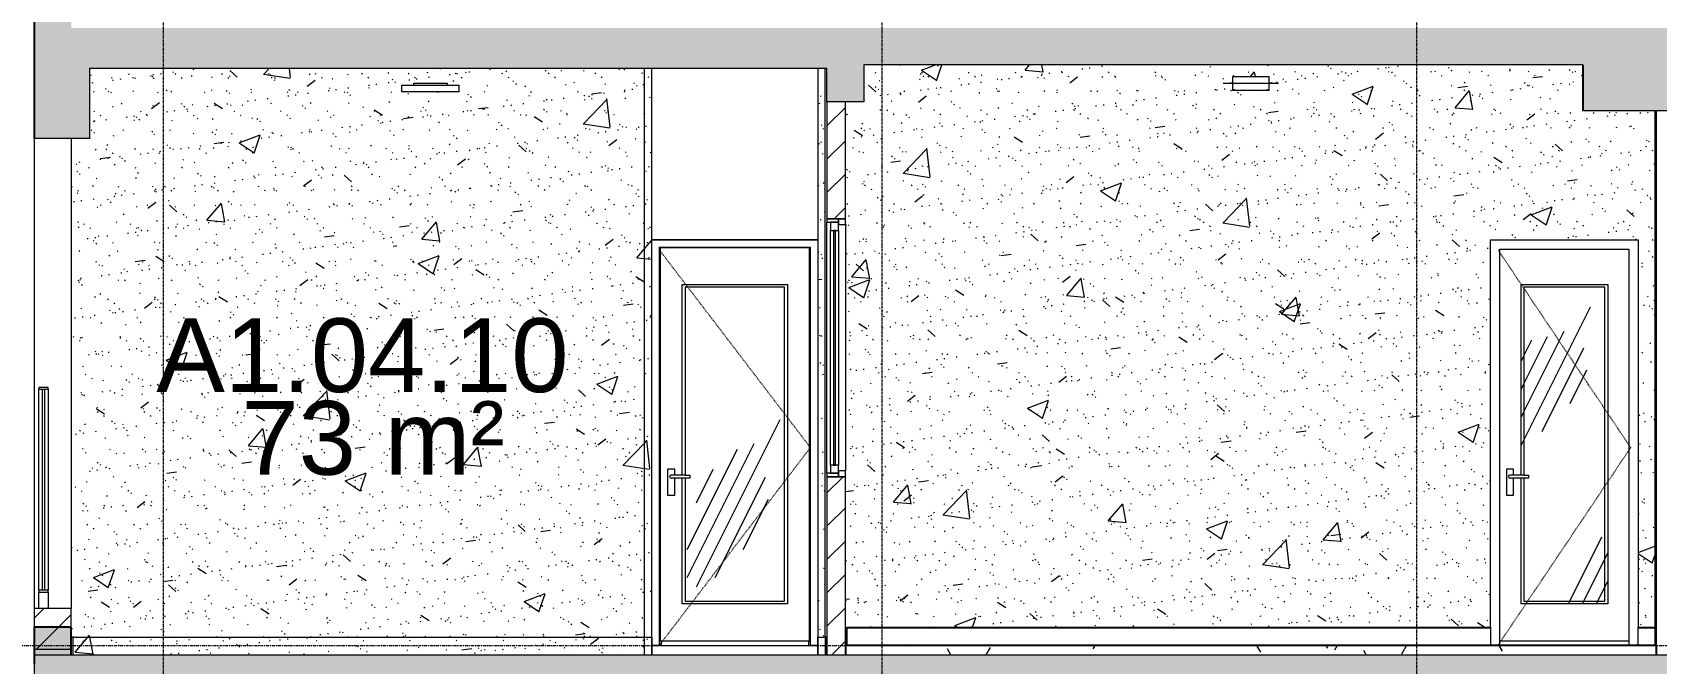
# Model space of a CAD drawing. Header units: millimetres. Extents: x 25061 to 259291, y -8723 to 35400.
# Drawn here: x 227800 to 236610, y 12302 to 15726 of the extents above; entities that cross this region are included whole.
import ezdxf

# ---------------------------------------------------------------- set-up
doc = ezdxf.new("R2010")
doc.units = ezdxf.units.MM
for name, pattern in [('Centre', [31.75, 6.35, -4.7625, 15.875, -4.7625]), ('Dash', [6.35, 3.175, -3.175]), ('Grid Line', [22.225, 12.7, -3.175, 3.175, -3.175])]:
    doc.linetypes.add(name, pattern=pattern)
for name, color, linetype, lineweight in [('0-2', 50, 'Continuous', 5), ('A-AREA-IDEN', 2, 'Continuous', 9), ('A-DETL-GENF-2', 7, 'Continuous', 9), ('A-DETL-GENF-HDLN-1', 7, 'Dash', 9), ('A-DETL-GENF-HDLN-2', 1, 'Continuous', 9), ('A-DETL-THIN', 151, 'Continuous', 9), ('A-DOOR', 31, 'Continuous', 9), ('A-DOOR-1', 7, 'Continuous', 9), ('A-FLOR-1', 10, 'Continuous', 25), ('A-FLOR-2', 7, 'Continuous', 9), ('A-FLOR-HRAL-1', 253, 'Continuous', 9), ('A-FLOR-LEVL-2', 51, 'Centre', 9), ('A-FLOR-PATT-1', 7, 'Continuous', 9), ('A-FLOR-PATT-4', 67, 'Continuous', 9), ('A-GLAZ', 151, 'Continuous', 9), ('A-GLAZ-3', 7, 'Continuous', 9), ('A-WALL-2', 250, 'Continuous', 18), ('A-WALL-3', 7, 'Continuous', 9), ('A-WALL-PATT-1', 7, 'Continuous', 9), ('A-WALL-PATT-2', 9, 'Continuous', 9), ('E-LITE-EQPM', 33, 'Continuous', 9), ('E-LITE-EQPM-1', 7, 'Continuous', 9), ('I-WALL-1', 250, 'Continuous', 18), ('I-WALL-2', 7, 'Continuous', 9), ('S-BEAM-1', 12, 'Continuous', 5), ('S-BEAM-2', 10, 'Continuous', 25), ('S-GRID-1', 1, 'Grid Line', 9)]:
    doc.layers.add(name, color=color, linetype=linetype, lineweight=lineweight)
doc.styles.add('Arial', font='arial.ttf', dxfattribs={"height": 400})
pattern_1 = [(45, (-80880.3, 14125), (-90.50967, 90.50967), [])]
pattern_2 = [(50, (-80880.3, 14125), (1165.978, -102.01), [121.92, -1341.12]), (355, (-80880.3, 14125), (-225.554, 1222.763), [97.536, -1072.896]), (100.451, (-80783.1, 14116.5), (940.433, 1120.746), [103.616, -1139.776]), (46.184, (-80880.3, 14450.1), (1734.906, -269.074), [182.88, -2011.68]), (96.636, (-80735.7, 14427.7), (1519.38, 1583.54), [155.42, -1709.665]), (351.184, (-80880.3, 14450.1), (1519.39, 1583.52), [146.3, -1609.34]), (21, (-80717.7, 14368.8), (970.332, -654.498), [121.92, -1341.12]), (326, (-80717.7, 14368.8), (395.533, 1178.804), [97.536, -1072.896]), (71.451, (-80636.9, 14314.3), (1365.87, 524.296), [103.616, -1139.776]), (37.5, (-80880.3, 14125), (19.767, 541.1527), [53.645, -1006.246, 53.645, -1035.507, -1076.96]), (37.5, (-80880.3, 14125), (19.767, 541.1527), [-2149.043, 53.645, -1023.315]), (7.5, (-80880.3, 14125), (427.646, 641.156), [53.645, -567.334, 53.645, -981.862, -410.464]), (7.5, (-80880.3, 14125), (427.646, 641.156), [-1656.486, 53.645, -356.82]), (327.5, (-81242.8, 14125), (867.782, -36.665), [53.645, -352.755, 53.645, -1214.323, -1682.496]), (327.5, (-81242.8, 14125), (867.782, -36.665), [-1674.368, 53.645, -1628.85]), (317.5, (-81405.4, 14125), (948.028, 162.731), [53.645, -474.675, 53.645, -788.416, -1194.816]), (317.5, (-81405.4, 14125), (948.028, 162.731), [-1370.38, 53.645, -1141.17])]
pattern_3 = [(37.5, (-80880.3, 14125), (-5.1206, 156.61216), [5.364, -118.181, 5.364, -132.812, -132.08]), (37.5, (-80880.3, 14125), (-5.1206, 156.61216), [-261.722, 5.364, -126.716]), (7.5, (-80880.3, 14125), (143.847, 229.3842), [5.364, -61.285, 5.364, -105.989, -42.672]), (7.5, (-80880.3, 14125), (143.847, 229.3842), [-178.003, 5.364, -37.308]), (327.5, (-80980.28, 14125), (253.1176, 0.4601), [5.364, -35.276, 5.364, -140.94, -191.008]), (327.5, (-80980.28, 14125), (253.1176, 0.4601), [-186.944, 5.364, -185.644]), (317.5, (-80980.28, 14125), (244.3381, 71.3376), [5.364, -14.956, 5.364, -90.546, -109.728]), (317.5, (-80980.28, 14125), (244.3381, 71.3376), [-116.23, 5.364, -104.364])]
pattern_4 = [(63.435, (-80677.1, 14226.6), (-817.87, 2453.59), [1016, -609.6, 1016, -609.6, -1292.49]), (63.435, (-80677.1, 14226.6), (-817.87, 2453.59), [-3251.2, 406.4, -886.09]), (63.435, (-80727.9, 14277.4), (-817.87, 2453.59), [812.8, -1016, 609.6, -609.6, -1495.69]), (63.435, (-80727.9, 14277.4), (-817.87, 2453.59), [-3048, 711.2, -784.49]), (63.435, (-80727.9, 14429.8), (-817.87, 2453.59), [609.6, -1219.2, 406.4, -609.6, -1698.89]), (63.435, (-80727.9, 14429.8), (-817.87, 2453.59), [-2844.8, 914.4, -784.49]), (63.435, (-80575.5, 14277.4), (-817.87, 2453.59), [609.6, -1219.2, 508, -2206.89]), (63.435, (-80423.1, 14429.8), (-817.87, 2453.59), [304.8, -1524, 203.2, -2511.69]), (63.435, (-80677.1, 14683.8), (-817.87, 2453.59), [203.2, -1524, 203.2, -812.8, -1800.49]), (63.435, (-80677.1, 14683.8), (-817.87, 2453.59), [-2743.2, 508, -1292.49]), (63.435, (-79762.7, 14531.4), (-817.87, 2453.59), [1016, -1524, 1219.2, -804.81]), (63.435, (-79762.7, 14379), (-817.87, 2453.59), [1422.4, -1016, 1524, -601.61]), (63.435, (-79661.1, 14429.8), (-817.87, 2453.59), [1625.6, -812.8, 1219.2, -886.09]), (63.435, (-79508.7, 14582.2), (-817.87, 2453.59), [1016, -1422.4, 812.8, -1292.49]), (63.435, (-79661.1, 14887), (-817.87, 2453.59), [508, -2032, 609.6, -1394.09]), (63.435, (-79356.3, 14734.6), (-817.87, 2453.59), [406.4, -2032, 406.4, -1698.89])]

# ---------------------------------------------------------------- blocks, each defined once
blk = doc.blocks.new('NCV_TKTC_KET CAU_rvt-2-TKCS_MẶT CẮT 2')
at = {"layer": 'A-FLOR-PATT-1'}
blk.add_hatch(color=256, dxfattribs=at).paths.add_polyline_path([(-53452.6, 15530), (-53452.5, 15530), (-53452.6, 15550)])
at = {"layer": 'S-BEAM-1'}
for points in [[(-53452.5, 15700), (-53452.5, 15750), (-53252.6, 15750), (-53252.6, 15900), (-53452.6, 15900), (-53452.6, 15700)], [(-53452.6, 15150), (-53452.5, 15150.4), (-53452.6, 15419.6)], [(-53452.5, 12300), (-53452.5, 12350), (-53252.6, 12350), (-53252.6, 12500), (-53452.6, 12500), (-53452.6, 12300)]]:
    blk.add_hatch(color=256, dxfattribs=at).paths.add_polyline_path(points)
at = {"layer": 'A-FLOR-1'}
blk.add_line((-53452.6, 15700), (-53452.6, 15530), dxfattribs=at)
at = {"layer": 'S-BEAM-2'}
for p, q in [((-53452.6, 15900), (-53452.6, 15700)), ((-53452.6, 15700), (-53452.6, 15150)), ((-45052.6, 15550), (-45052.6, 15300)), ((-53252.6, 12500), (-53452.6, 12500)), ((-53452.6, 12500), (-53452.6, 12300)), ((-53252.6, 12350), (-53252.6, 12500))]:
    blk.add_line(p, q, dxfattribs=at)
blk = doc.blocks.new('DOOR_CW_01 CANH MO-PANEL KINH - DIG_02-800x2200-CỬA NHÔM KÍNH-V246-TKCS_MẶT CẮT 2')
at = {"layer": 'A-DETL-GENF-HDLN-2'}
h = blk.add_hatch(dxfattribs=at)
h.set_pattern_fill('FP_51', color=256, style=0, pattern_type=2)
h.set_pattern_definition(pattern_4)
h.paths.add_polyline_path([(-45372.6, 12626), (-44917.6, 12626), (-44917.6, 14358), (-45387.6, 14358), (-45387.6, 13324.5), (-45372.6, 13324.5), (-45372.6, 14343), (-44932.6, 14343), (-44932.6, 12641), (-45372.6, 12641), (-45372.6, 13307.5), (-45387.6, 13307.5), (-45387.6, 12626)])
h = blk.add_hatch(dxfattribs=at)
h.set_pattern_fill('FP_51', color=256, style=0, pattern_type=2)
h.set_pattern_definition(pattern_4)
h.paths.add_polyline_path([(-44932.6, 12641), (-44932.6, 14343), (-45372.6, 14343), (-45372.6, 13324.5), (-45346.8, 13324.5), (-45346.8, 13307.5), (-45372.6, 13307.5), (-45372.6, 12641)])
at = {"layer": 'A-DETL-GENF-HDLN-1'}
for p, q in [((-44792.6, 13473.5), (-45512.6, 14547)), ((-45512.6, 12400), (-44792.6, 13473.5))]:
    blk.add_line(p, q, dxfattribs=at)
at = {"layer": 'A-DOOR-1'}
for p, q in [((-45502.6, 12400), (-45502.6, 14550)), ((-45502.6, 14550), (-44802.6, 14550)), ((-44802.6, 14550), (-44802.6, 12400)), ((-45387.6, 13324.5), (-45387.6, 14358)), ((-45387.6, 14358), (-44917.6, 14358)), ((-44932.6, 14343), (-45372.6, 14343)), ((-45372.6, 14343), (-45372.6, 13324.5)), ((-44932.6, 12641), (-44932.6, 14343)), ((-44917.6, 14358), (-44917.6, 12626)), ((-45427.8, 13356), (-45467.3, 13356)), ((-45467.3, 13356), (-45467.3, 13216)), ((-45372.6, 13324.5), (-45447.6, 13324.5)), ((-45372.6, 13307.5), (-45447.6, 13307.5)), ((-45427.8, 13324.5), (-45427.8, 13356)), ((-45427.8, 13216), (-45427.8, 13307.5)), ((-45387.6, 12626), (-45387.6, 13307.5)), ((-45372.6, 13324.5), (-45346.8, 13324.5)), ((-45372.6, 13307.5), (-45372.6, 12641)), ((-45346.8, 13307.5), (-45372.6, 13307.5)), ((-45346.8, 13324.5), (-45346.8, 13307.5)), ((-45467.3, 13216), (-45427.8, 13216)), ((-44917.6, 12626), (-45387.6, 12626)), ((-45372.6, 12641), (-44932.6, 12641)), ((-45552.6, 12500), (-45552.6, 12495)), ((-45502.6, 12426), (-44802.6, 12426)), ((-44752.6, 12495), (-44752.6, 12500))]:
    blk.add_line(p, q, dxfattribs=at)
for start, end in [(90, 180), (180, 270)]:
    blk.add_arc((-45447.6, 13316), 8.5, start, end, dxfattribs=at)
blk = doc.blocks.new('M_Fixed - 900 x 1400-V247-TKCS_MẶT CẮT 2')
at = {"layer": 'A-GLAZ'}
blk.add_hatch(color=256, dxfattribs=at).paths.add_polyline_path([(-49105.564287, 13378), (-49105.564287, 14652), (-49117.564287, 14652), (-49117.564287, 13378)])
at = {"layer": 'A-GLAZ-3'}
for p, q in [((-49152.564287, 14715), (-49152.564287, 14696)), ((-49089.564287, 14715), (-49152.564287, 14715)), ((-49089.564287, 14696), (-49089.564287, 14715)), ((-49089.564287, 14715), (-49089.564287, 14683)), ((-49052.564287, 14715), (-49089.564287, 14715)), ((-49052.564287, 14683), (-49052.564287, 14715)), ((-49152.564287, 14696), (-49089.564287, 14696)), ((-49152.564287, 13334), (-49152.564287, 14696)), ((-49133.564287, 14696), (-49133.564287, 14652)), ((-49089.564287, 14696), (-49133.564287, 14696)), ((-49133.564287, 14652), (-49089.564287, 14652)), ((-49133.564287, 13378), (-49133.564287, 14652)), ((-49117.564287, 14652), (-49117.564287, 13378)), ((-49105.564287, 14652), (-49117.564287, 14652)), ((-49105.564287, 13378), (-49105.564287, 14652)), ((-49089.564287, 14652), (-49089.564287, 14696)), ((-49089.564287, 14683), (-49052.564287, 14683)), ((-49089.564287, 14652), (-49089.564287, 13378)), ((-49052.564287, 14683), (-49052.564287, 13347)), ((-49152.564287, 13334), (-49152.564287, 13315)), ((-49089.564287, 13334), (-49152.564287, 13334)), ((-49152.564287, 13315), (-49089.564287, 13315)), ((-49133.564287, 13378), (-49133.564287, 13334)), ((-49089.564287, 13378), (-49133.564287, 13378)), ((-49133.564287, 13334), (-49089.564287, 13334)), ((-49117.564287, 13378), (-49105.564287, 13378)), ((-49089.564287, 13334), (-49089.564287, 13378)), ((-49089.564287, 13347), (-49089.564287, 13315)), ((-49052.564287, 13347), (-49089.564287, 13347)), ((-49089.564287, 13315), (-49089.564287, 13334)), ((-49089.564287, 13315), (-49052.564287, 13315)), ((-49052.564287, 13315), (-49052.564287, 13347))]:
    blk.add_line(p, q, dxfattribs=at)
blk = doc.blocks.new('Railing - 50 x 10mm-V146-TKCS_MẶT CẮT 2')
at = {"layer": 'A-FLOR-HRAL-1'}
for p, q in [((-53427.635618, 5900), (-53427.635618, 6990)), ((-53377.635618, 6990), (-53377.635618, 5900)), ((-53427.635618, 5800), (-53427.635618, 5890)), ((-53377.635618, 5890), (-53377.635618, 5800))]:
    blk.add_line(p, q, dxfattribs=at)
blk = doc.blocks.new('Railing - 10mm-V147-TKCS_MẶT CẮT 2')
at = {"layer": 'A-FLOR-HRAL-1'}
for p, q in [((-53407.635618, 5900), (-53407.635618, 6990)), ((-53397.635618, 6990), (-53397.635618, 5900))]:
    blk.add_line(p, q, dxfattribs=at)
blk = doc.blocks.new('Railing - Railing-V248-TKCS_MẶT CẮT 2')
at = {"layer": 'A-FLOR-HRAL-1'}
for p, q in [((-53427.635618, 13800), (-53427.635618, 13790)), ((-53377.635618, 13800), (-53427.635618, 13800)), ((-53427.635618, 13790), (-53377.635618, 13790)), ((-53377.635618, 13790), (-53377.635618, 13800)), ((-53377.635618, 12700), (-53427.635618, 12700)), ((-53427.635618, 12700), (-53427.635618, 12690)), ((-53427.635618, 12690), (-53377.635618, 12690)), ((-53377.635618, 12690), (-53377.635618, 12700))]:
    blk.add_line(p, q, dxfattribs=at)
for name in ['Railing - 50 x 10mm-V146-TKCS_MẶT CẮT 2', 'Railing - 10mm-V147-TKCS_MẶT CẮT 2']:
    blk.add_blockref(name, (0, 6800))
blk = doc.blocks.new('LIC_12-ĐÈN LED VUÔNG GẮN NỔI 24W - LIC_12-ĐÈN LED VUÔNG GẮN NỔI 24W - ÁNH SÁNG VÀNG 4500K-516180-TKCS_MẶT CẮT 2')
at = {"layer": 'E-LITE-EQPM-1'}
for p, q in [((-51458.5, 8639), (-51147.5, 8639)), ((-51458.5, 8604), (-51458.5, 8639)), ((-51394, 8650), (-51212, 8650)), ((-51394, 8639), (-51394, 8650)), ((-51212, 8639), (-51212, 8650)), ((-51147.5, 8604), (-51147.5, 8639)), ((-51147.5, 8604), (-51458.5, 8604))]:
    blk.add_line(p, q, dxfattribs=at)
blk = doc.blocks.new('LIC_08-ĐÈN LED TRÒN GẮN NỔI - LIC_08 - ĐÈN LED TRÒN GẮN NỔI_ P_18W_ ÁNH SÁNG TRẮNG 6000K-511864-TKCS_MẶT CẮT 2')
at = {"layer": 'E-LITE-EQPM-1'}
for p, q in [((-47003, 8650), (-46953, 8650)), ((-46955.9, 8650), (-46964.6, 8650)), ((-46964.6, 8650), (-46738, 8650)), ((-46953, 8687), (-46953, 8610)), ((-46953, 8687), (-46853, 8687)), ((-46853, 8687), (-46753, 8687)), ((-46753, 8610), (-46753, 8687)), ((-46753, 8650), (-46703, 8650)), ((-46738, 8650), (-46751.2, 8650)), ((-46853, 8610), (-46953, 8610)), ((-46943, 8618), (-46943, 8615)), ((-46753, 8610), (-46853, 8610)), ((-46763, 8615), (-46763, 8618))]:
    blk.add_line(p, q, dxfattribs=at)
blk = doc.blocks.new('DOOR_CW_01 CANH MO-PANEL KINH - DIG_01-900x2200-CỬA NHÔM KÍNH-V254-TKCS_MẶT CẮT 2')
at = {"layer": 'A-DETL-GENF-HDLN-2'}
h = blk.add_hatch(dxfattribs=at)
h.set_pattern_fill('FP_51', color=256, style=0, pattern_type=2)
h.set_pattern_definition(pattern_4)
h.paths.add_polyline_path([(-49922.6, 12626), (-49367.6, 12626), (-49367.6, 14358), (-49937.6, 14358), (-49937.6, 13324.5), (-49922.6, 13324.5), (-49922.6, 14343), (-49382.6, 14343), (-49382.6, 12641), (-49922.6, 12641), (-49922.6, 13307.5), (-49937.6, 13307.5), (-49937.6, 12626)])
h = blk.add_hatch(dxfattribs=at)
h.set_pattern_fill('FP_51', color=256, style=0, pattern_type=2)
h.set_pattern_definition(pattern_4)
h.paths.add_polyline_path([(-49669.2, 12641), (-49382.6, 12641), (-49382.6, 14343), (-49922.6, 14343), (-49922.6, 13324.5), (-49896.8, 13324.5), (-49896.8, 13307.5), (-49922.6, 13307.5), (-49922.6, 12641)])
at = {"layer": 'A-DETL-GENF-HDLN-1'}
for p, q in [((-49242.6, 13473.5), (-50062.6, 14547)), ((-50062.6, 12400), (-49242.6, 13473.5))]:
    blk.add_line(p, q, dxfattribs=at)
at = {"layer": 'A-DOOR-1'}
for p, q in [((-49202.6, 14600), (-50102.6, 14600)), ((-50062.6, 14560), (-50062.6, 12400)), ((-50062.6, 14560), (-49242.6, 14560)), ((-49247.6, 14558), (-50057.6, 14558)), ((-50057.6, 14558), (-50057.6, 12426)), ((-49247.6, 12426), (-49247.6, 14558)), ((-49242.6, 12400), (-49242.6, 14560)), ((-49937.6, 13324.5), (-49937.6, 14358)), ((-49937.6, 14358), (-49367.6, 14358)), ((-49922.6, 14343), (-49922.6, 13324.5)), ((-49382.6, 14343), (-49922.6, 14343)), ((-49382.6, 12641), (-49382.6, 14343)), ((-49367.6, 14358), (-49367.6, 12626)), ((-49977.8, 13356), (-50017.3, 13356)), ((-50017.3, 13356), (-50017.3, 13216)), ((-49922.6, 13324.5), (-49997.6, 13324.5)), ((-49922.6, 13307.5), (-49997.6, 13307.5)), ((-49977.8, 13324.5), (-49977.8, 13356)), ((-49977.8, 13216), (-49977.8, 13307.5)), ((-49937.6, 12626), (-49937.6, 13307.5)), ((-49922.6, 13324.5), (-49896.8, 13324.5)), ((-49922.6, 13307.5), (-49922.6, 12641)), ((-49896.8, 13307.5), (-49922.6, 13307.5)), ((-49896.8, 13324.5), (-49896.8, 13307.5)), ((-50017.3, 13216), (-49977.8, 13216)), ((-49367.6, 12626), (-49937.6, 12626)), ((-49922.6, 12641), (-49382.6, 12641)), ((-50057.6, 12426), (-49247.6, 12426)), ((-50052.6, 12426), (-50052.6, 12400)), ((-49252.6, 12426), (-49252.6, 12400)), ((-50062.6, 12400), (-50102.6, 12400)), ((-49202.6, 12400), (-49242.6, 12400))]:
    blk.add_line(p, q, dxfattribs=at)
for start, end in [(90, 180), (180, 270)]:
    blk.add_arc((-49997.6, 13316), 8.5, start, end, dxfattribs=at)
blk = doc.blocks.new('Railing - Railing-906786-TKCS_MẶT CẮT 2')
at = {"layer": 'A-FLOR-HRAL-1'}
for p, q in [((-49042.564287, 5695), (-49052.564287, 5695)), ((-49052.564287, 5695), (-49052.564287, 5600)), ((-49042.564287, 5600), (-49042.564287, 5695)), ((-44752.564287, 5695), (-44662.564287, 5695)), ((-44752.564287, 5600), (-44752.564287, 5695)), ((-44652.564287, 5695), (-44662.564287, 5695)), ((-44662.564287, 5695), (-44662.564287, 5600)), ((-44652.564287, 5600), (-44652.564287, 5695)), ((-49052.564287, 5600), (-49042.564287, 5600)), ((-44662.564287, 5600), (-44652.564287, 5600))]:
    blk.add_line(p, q, dxfattribs=at)
blk = doc.blocks.new('Railing - Railing-906796-TKCS_MẶT CẮT 2')
at = {"layer": 'A-FLOR-HRAL-1'}
for p, q in [((-49042.564287, 5695), (-45552.564287, 5695)), ((-45552.564287, 5695), (-45552.564287, 5600))]:
    blk.add_line(p, q, dxfattribs=at)
blk = doc.blocks.new('Railing - Railing-906811-TKCS_MẶT CẮT 2')
at = {"layer": 'A-FLOR-HRAL-1'}
for p, q in [((-53242.564287, 5645), (-53252.564287, 5645)), ((-53252.564287, 5645), (-53252.564287, 5550)), ((-53242.564287, 5550), (-53242.564287, 5645)), ((-53242.564287, 5645), (-50142.564287, 5645)), ((-50142.564287, 5550), (-50142.564287, 5645)), ((-50142.564287, 5645), (-50102.564287, 5645)), ((-50102.564287, 5645), (-50102.564287, 5550)), ((-49202.564287, 5645), (-49162.564287, 5645)), ((-49202.564287, 5550), (-49202.564287, 5645)), ((-49152.564287, 5645), (-49162.564287, 5645)), ((-49162.564287, 5645), (-49162.564287, 5550)), ((-49152.564287, 5550), (-49152.564287, 5645))]:
    blk.add_line(p, q, dxfattribs=at)
blk = doc.blocks.new('NCV_TKTC_TANG 3 - 4_rvt-3-TKCS_MẶT CẮT 2')
at = {"layer": 'A-FLOR-PATT-4'}
h = blk.add_hatch(dxfattribs=at)
h.set_pattern_fill('FP_36', color=256, style=0, pattern_type=2)
h.set_pattern_definition([(0, (-80880.3, 14125), (650.24, 162.56), [53.645, -434.035, 53.645, -3034.995]), (0, (-80880.3, 14125), (650.24, 162.56), [-541.325, -434.035, 53.645, -921.715, -1625.6]), (0, (-80880.3, 14125), (650.24, 162.56), [-1950.72, 53.645, -434.035, 53.645, -1084.275]), (0, (-80880.3, 14125), (650.24, 162.56), [-2492.045, -271.475, 53.645, -759.155]), (120, (-80636.46, 14206.28), (-465.9011, 481.84436), [53.645, -434.035, 53.645, -3034.995]), (120, (-80636.46, 14206.28), (-465.9011, 481.84436), [-541.325, -434.035, 53.645, -921.715, -1625.6]), (120, (-80636.46, 14206.28), (-465.9011, 481.84436), [-1950.72, 53.645, -434.035, 53.645, -1084.275]), (120, (-80636.46, 14206.28), (-465.9011, 481.84436), [-2492.045, -271.475, 53.645, -759.155]), (240, (-80555.18, 14531.4), (-184.3389, -644.40436), [53.645, -434.035, 53.645, -3034.995]), (240, (-80555.18, 14531.4), (-184.3389, -644.40436), [-541.325, -434.035, 53.645, -921.715, -1625.6]), (240, (-80555.18, 14531.4), (-184.3389, -644.40436), [-1950.72, 53.645, -434.035, 53.645, -1084.275]), (240, (-80555.18, 14531.4), (-184.3389, -644.40436), [-2492.045, -271.475, 53.645, -759.155])])
h.paths.add_polyline_path([(-48873.9, 12350), (-44652.6, 12350), (-44652.6, 12400), (-49052.6, 12400), (-49052.6, 12350)])
at = {"layer": 'A-WALL-PATT-1'}
h = blk.add_hatch(dxfattribs=at)
h.set_pattern_fill('FP_39', color=256, style=0, pattern_type=2)
h.set_pattern_definition([(45, (-80880.3, 14125), (-84.8528, 84.8528), [])])
h.paths.add_polyline_path([(-44652.6, 12500), (-44652.6, 15300), (-44662.6, 15300), (-44662.6, 12500)])
at = {"layer": 'A-WALL-PATT-2'}
h = blk.add_hatch(dxfattribs=at)
h.set_pattern_fill('FP_37', color=256, style=0, pattern_type=2)
h.set_pattern_definition(pattern_2)
h.paths.add_polyline_path([(-50142.6, 12350), (-50142.6, 15530), (-53152.5, 15530), (-53152.6, 15150), (-53252.6, 15150), (-53252.6, 12445), (-53242.6, 12445), (-53242.6, 12350), (-50464.4, 12350)])
h.paths.add_polyline_path([(-51458.5, 15404), (-51458.5, 15439), (-51394, 15439), (-51394, 15450), (-51212, 15450), (-51212, 15439), (-51147.5, 15439), (-51147.5, 15404), (-51449.5, 15404)])
h = blk.add_hatch(dxfattribs=at)
h.set_pattern_fill('FP_38', color=256, style=0, pattern_type=2)
h.set_pattern_definition(pattern_3)
h.paths.add_polyline_path([(-50142.6, 12350), (-50142.6, 15530), (-53152.5, 15530), (-53152.6, 15150), (-53252.6, 15150), (-53252.6, 12445), (-53242.6, 12445), (-53242.6, 12350), (-50464.4, 12350)])
h.paths.add_polyline_path([(-51458.5, 15404), (-51458.5, 15439), (-51394, 15439), (-51394, 15450), (-51212, 15450), (-51212, 15439), (-51147.5, 15439), (-51147.5, 15404), (-51449.5, 15404)])
h = blk.add_hatch(dxfattribs=at)
h.set_pattern_fill('FP_37', color=256, style=0, pattern_type=2)
h.set_pattern_definition(pattern_2)
h.paths.add_polyline_path([(-50102.6, 12350), (-50102.6, 15530), (-50142.6, 15530), (-50142.6, 12350)])
h = blk.add_hatch(dxfattribs=at)
h.set_pattern_fill('FP_38', color=256, style=0, pattern_type=2)
h.set_pattern_definition(pattern_3)
h.paths.add_polyline_path([(-50102.6, 12350), (-50102.6, 15530), (-50142.6, 15530), (-50142.6, 12350)])
h = blk.add_hatch(dxfattribs=at)
h.set_pattern_fill('FP_37', color=256, style=0, pattern_type=2)
h.set_pattern_definition(pattern_2)
h.paths.add_polyline_path([(-49162.6, 12350), (-49162.6, 15530), (-49202.6, 15530), (-49202.6, 12350)])
h = blk.add_hatch(dxfattribs=at)
h.set_pattern_fill('FP_38', color=256, style=0, pattern_type=2)
h.set_pattern_definition(pattern_3)
h.paths.add_polyline_path([(-49162.6, 12350), (-49162.6, 15530), (-49202.6, 15530), (-49202.6, 12350)])
h = blk.add_hatch(dxfattribs=at)
h.set_pattern_fill('FP_37', color=256, style=0, pattern_type=2)
h.set_pattern_definition(pattern_2)
h.paths.add_polyline_path([(-49042.6, 12500), (-45552.6, 12500), (-45552.6, 14600), (-44752.6, 14600), (-44752.6, 12500), (-44662.6, 12500), (-44662.6, 15300), (-45052.6, 15300), (-45052.6, 15550), (-48952.9, 15550), (-48952.9, 15350), (-49052.6, 15350), (-49052.6, 12500)])
h.paths.add_polyline_path([(-46949.6, 15410), (-46953, 15410), (-46953, 15487), (-46753, 15487), (-46753, 15410), (-46943, 15410)])
h = blk.add_hatch(dxfattribs=at)
h.set_pattern_fill('FP_38', color=256, style=0, pattern_type=2)
h.set_pattern_definition(pattern_3)
h.paths.add_polyline_path([(-49042.6, 12500), (-45552.6, 12500), (-45552.6, 14600), (-44752.6, 14600), (-44752.6, 12500), (-44662.6, 12500), (-44662.6, 15300), (-45052.6, 15300), (-45052.6, 15550), (-48952.9, 15550), (-48952.9, 15350), (-49052.6, 15350), (-49052.6, 12500)])
h.paths.add_polyline_path([(-46949.6, 15410), (-46953, 15410), (-46953, 15487), (-46753, 15487), (-46753, 15410), (-46943, 15410)])
h = blk.add_hatch(dxfattribs=at)
h.set_pattern_fill('FP_34', color=256, style=0, pattern_type=2)
h.set_pattern_definition(pattern_1)
h.paths.add_polyline_path([(-49152.6, 12350), (-49052.6, 12350), (-49052.6, 13315), (-49152.6, 13315), (-49152.6, 12952)])
h.paths.add_polyline_path([(-49152.6, 14715), (-49052.6, 14715), (-49052.6, 15350), (-49152.6, 15350)])
h = blk.add_hatch(dxfattribs=at)
h.set_pattern_fill('FP_34', color=256, style=0, pattern_type=2)
h.set_pattern_definition(pattern_1)
h.paths.add_polyline_path([(-53252.6, 12380), (-53252.6, 12600), (-53452.6, 12600), (-53452.6, 12380)])
at = {"layer": 'A-FLOR-1'}
for p, q in [((-44652.6, 12400), (-49052.6, 12400)), ((-49052.6, 12400), (-49052.6, 12350)), ((-44652.6, 12350), (-44652.6, 12400))]:
    blk.add_line(p, q, dxfattribs=at)
at = {"layer": 'A-FLOR-2'}
blk.add_line((-50102.6, 12400), (-49202.6, 12400), dxfattribs=at)
at = {"layer": 'A-WALL-2'}
for p, q in [((-49152.6, 14715), (-49052.6, 14715)), ((-49052.6, 13315), (-49152.6, 13315)), ((-53452.6, 12600), (-53452.6, 12380)), ((-53252.6, 12600), (-53452.6, 12600)), ((-53252.6, 12380), (-53252.6, 12600)), ((-49052.6, 12350), (-49052.6, 12500)), ((-53452.6, 12380), (-53252.6, 12380))]:
    blk.add_line(p, q, dxfattribs=at)
at = {"layer": 'A-WALL-3'}
for p, q in [((-49152.6, 15350), (-49152.6, 14715)), ((-49052.6, 14715), (-49052.6, 15350)), ((-53452.6, 15150.2), (-53452.6, 12600)), ((-50102.6, 14600), (-49202.6, 14600)), ((-49152.6, 13315), (-49152.6, 12350)), ((-49052.6, 12500), (-49052.6, 13315))]:
    blk.add_line(p, q, dxfattribs=at)
at = {"layer": 'I-WALL-1'}
for p, q in [((-44662.6, 15300), (-44662.6, 12500)), ((-44652.6, 12500), (-44652.6, 15300)), ((-44662.6, 12500), (-44652.6, 12500))]:
    blk.add_line(p, q, dxfattribs=at)
at = {"layer": 'I-WALL-2'}
for p, q in [((-50142.6, 12350), (-50142.6, 15530)), ((-50102.6, 12350), (-50102.6, 15530)), ((-49202.6, 15530), (-49202.6, 12350)), ((-49162.6, 12445), (-49162.6, 15530)), ((-53252.6, 15150), (-53252.6, 12600)), ((-45552.6, 12500), (-45552.6, 14600)), ((-45552.6, 14600), (-44752.6, 14600)), ((-44752.6, 14600), (-44752.6, 12500)), ((-49042.6, 12500), (-45552.6, 12500)), ((-44752.6, 12500), (-44662.6, 12500))]:
    blk.add_line(p, q, dxfattribs=at)
at = {"layer": ''}
for name, p in [('Railing - Railing-V248-TKCS_MẶT CẮT 2', (0, 0)), ('Railing - Railing-906811-TKCS_MẶT CẮT 2', (0, 6800)), ('Railing - Railing-906786-TKCS_MẶT CẮT 2', (0, 6800)), ('Railing - Railing-906796-TKCS_MẶT CẮT 2', (0, 6800))]:
    blk.add_blockref(name, p, dxfattribs=at)
at = {"layer": 'A-DOOR'}
for name in ['DOOR_CW_01 CANH MO-PANEL KINH - DIG_01-900x2200-CỬA NHÔM KÍNH-V254-TKCS_MẶT CẮT 2', 'DOOR_CW_01 CANH MO-PANEL KINH - DIG_02-800x2200-CỬA NHÔM KÍNH-V246-TKCS_MẶT CẮT 2']:
    blk.add_blockref(name, (0, 0), dxfattribs=at)
at = {"layer": 'A-GLAZ'}
blk.add_blockref('M_Fixed - 900 x 1400-V247-TKCS_MẶT CẮT 2', (0, 0), dxfattribs=at)
at = {"layer": 'E-LITE-EQPM'}
for name in ['LIC_12-ĐÈN LED VUÔNG GẮN NỔI 24W - LIC_12-ĐÈN LED VUÔNG GẮN NỔI 24W - ÁNH SÁNG VÀNG 4500K-516180-TKCS_MẶT CẮT 2', 'LIC_08-ĐÈN LED TRÒN GẮN NỔI - LIC_08 - ĐÈN LED TRÒN GẮN NỔI_ P_18W_ ÁNH SÁNG TRẮNG 6000K-511864-TKCS_MẶT CẮT 2']:
    blk.add_blockref(name, (0, 6800), dxfattribs=at)

msp = doc.modelspace()

# ---------------------------------------------------------------- hatches: boundary and pattern name
at = {"layer": 'A-DETL-GENF-2'}
h = msp.add_hatch(color=256, dxfattribs=at)
h.paths.add_polyline_path([(154310.3, 15150), (154310.3, 15750), (154010.3, 15750), (154010.3, 15150)])
h.paths.add_polyline_path([(247310.3, 15150), (247610.2, 15150), (247610.2, 15750), (247310.3, 15750)])
h.paths.add_polyline_path([(228110.3, 15150), (228110.3, 15530), (232109.9, 15530), (232109.9, 15350), (232309.9, 15350), (232309.9, 15550), (236210.2, 15550), (236210.2, 15300), (236810.2, 15300), (236810.2, 15550), (239210.2, 15550), (239210.2, 15300), (239410.1, 15300), (239410.1, 15550), (243010.3, 15550), (243010.3, 15150), (243310.2, 15150), (243310.2, 15530), (244910.2, 15530), (244910.2, 15300), (245110.2, 15300), (245110.2, 15900), (244910.2, 15900), (244910.2, 15750), (227810.3, 15750), (227810.3, 15150)])
h.paths.add_polyline_path([(173810.3, 15150), (173810.3, 15900), (173610.3, 15900), (173610.3, 15750), (156710.2, 15750), (156710.2, 15900), (156510.2, 15900), (156510.2, 15300), (156710.2, 15300), (156710.2, 15530), (158310.3, 15530), (158310.3, 15150), (158610.3, 15150), (158610.3, 15550), (162210.3, 15550), (162210.3, 15300), (162410.2, 15300), (162410.2, 15550), (164810.2, 15550), (164810.2, 15300), (165410.3, 15300), (165410.3, 15550), (169310.6, 15550), (169310.6, 15350), (169510.6, 15350), (169510.6, 15530), (173510.3, 15530), (173510.3, 15150), (173543, 15150)])
h = msp.add_hatch(color=256, dxfattribs=at)
h.paths.add_polyline_path([(154310.3, 11750), (154310.3, 12350), (154010.3, 12350), (154010.3, 11750)])
h.paths.add_polyline_path([(247310.3, 11750), (247610.2, 11750), (247610.2, 12350), (247310.3, 12350)])
h.paths.add_polyline_path([(227810.3, 11750), (228110.3, 11750), (228110.3, 12130), (232109.9, 12130), (232109.9, 11950), (232309.9, 11950), (232309.9, 12150), (236210.2, 12150), (236210.2, 11900), (236810.2, 11900), (236810.2, 12150), (239210.2, 12150), (239210.2, 11900), (239410.1, 11900), (239410.1, 12150), (243010.3, 12150), (243010.3, 11750), (243310.2, 11750), (243310.2, 12130), (244910.2, 12130), (244910.2, 11900), (245110.2, 11900), (245110.2, 12500), (244910.2, 12500), (244910.2, 12350), (227810.3, 12350), (227810.3, 12335.1)])
h.paths.add_polyline_path([(173810.3, 11750), (173810.3, 12500), (173610.3, 12500), (173610.3, 12350), (156710.2, 12350), (156710.2, 12500), (156510.2, 12500), (156510.2, 11900), (156710.2, 11900), (156710.2, 12130), (158310.3, 12130), (158310.3, 11750), (158610.3, 11750), (158610.3, 12150), (162210.3, 12150), (162210.3, 11900), (162410.2, 11900), (162410.2, 12150), (164810.2, 12150), (164810.2, 11900), (165410.3, 11900), (165410.3, 12150), (169310.6, 12150), (169310.6, 11950), (169510.6, 11950), (169510.6, 12130), (173510.3, 12130), (173510.3, 11750), (173543, 11750)])

# ---------------------------------------------------------------- linework, layer by layer
at = {"layer": 'A-DETL-THIN'}
for p, q in [((227810.3, 15150), (227810.3, 15750)), ((232109.9, 15530), (228110.3, 15530)), ((228110.3, 15530), (228110.3, 15150)), ((232109.9, 15350), (232109.9, 15530)), ((236210.2, 15550), (232309.9, 15550)), ((232309.9, 15550), (232309.9, 15350)), ((236210.2, 15300), (236210.2, 15550)), ((232309.9, 15350), (232109.9, 15350)), ((236810.2, 15300), (236210.2, 15300)), ((228110.3, 15150), (227810.3, 15150)), ((227810.3, 12350), (244910.2, 12350)), ((227810.3, 11750), (227810.3, 12350))]:
    msp.add_line(p, q, dxfattribs=at)
at = {"layer": 'A-FLOR-LEVL-2'}
msp.add_line((147110.2, 12400), (255566.7, 12400), dxfattribs=at)
at = {"layer": 'S-GRID-1'}
for p, q in [((228510.2, -3283.1), (228510.2, 30285.9)), ((232410.2, -3283.1), (232410.2, 30285.9)), ((235310.2, -3283.1), (235310.2, 30285.9))]:
    msp.add_line(p, q, dxfattribs=at)

# ---------------------------------------------------------------- block references
at = {"layer": '0-2'}
for name in ['NCV_TKTC_KET CAU_rvt-2-TKCS_MẶT CẮT 2', 'NCV_TKTC_TANG 3 - 4_rvt-3-TKCS_MẶT CẮT 2']:
    msp.add_blockref(name, (281262.8, 0), dxfattribs=at)

# ---------------------------------------------------------------- texts
at = {"layer": 'A-AREA-IDEN', "char_height": 400, "line_spacing_factor": 0.936439, "style": 'Arial'}
for s, insert, width, attachment_point in [('\\pt8,16,24,32,40,48,56,64,72,80,88,96,104,112,120,128,136,144,152,160,168,176,184,192,200,208,216,224,232,240,248,256;A1.04.10', (229590, 13769.1), 2233.6, 8), ('\\pt8,16,24,32,40,48,56,64,72,80,88,96,104,112,120,128,136,144,152,160,168,176,184,192,200,208,216,224,232,240,248,256;73 m²', (229648, 13523.3), 1449.6, 5)]:
    msp.add_mtext(s, dxfattribs=dict(at, insert=insert, width=width, attachment_point=attachment_point))

doc.saveas('drawing.dxf')
